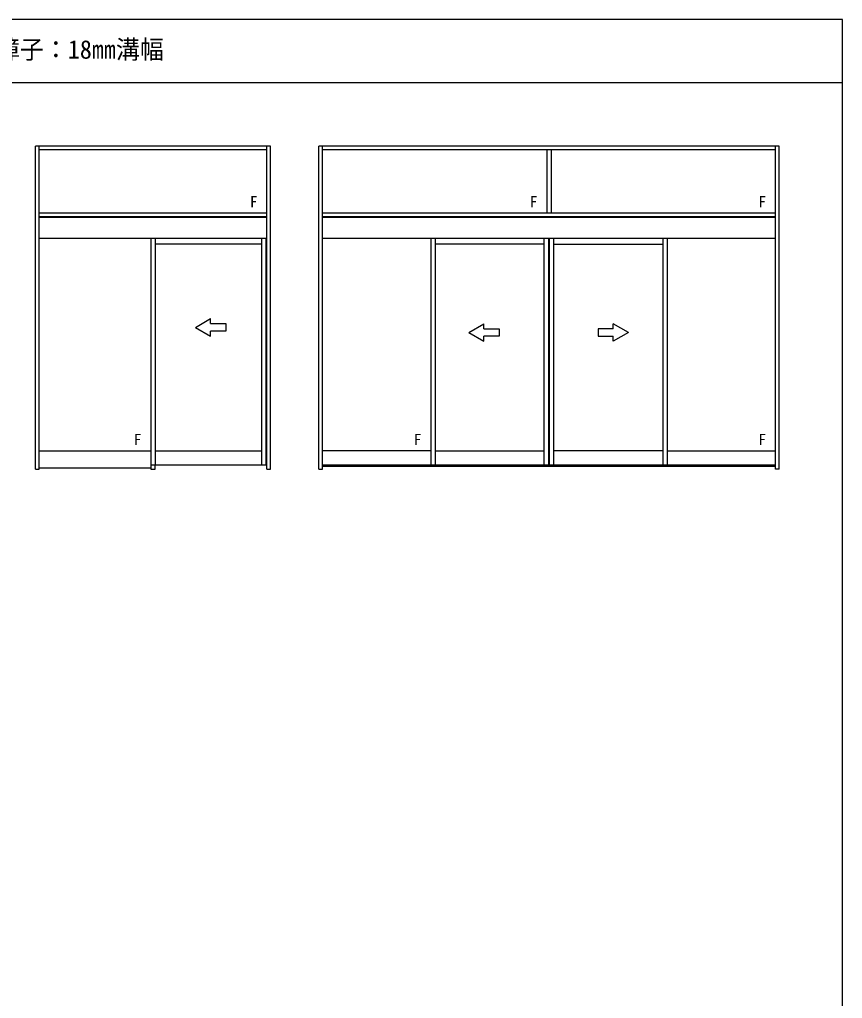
# Model space of a CAD drawing. Units: millimetres, scale not verified. Extents: x -437 to 438, y -681 to 679.
# Drawn here: x 113.1 to 438.3, y 256.9 to 643.8 of the extents above; entities that cross this region are included whole.
import ezdxf
from ezdxf.enums import TextEntityAlignment as Align

# ---------------------------------------------------------------- set-up
doc = ezdxf.new("R2010")
doc.units = ezdxf.units.MM
doc.header["$LTSCALE"] = 4
for name, color, linetype in [('0-1_USER1', 3, 'Continuous'), ('0-5_YKK_A1', 4, 'Continuous'), ('0-7_YKK_ZWAK', 7, 'Continuous')]:
    doc.layers.add(name, color=color, linetype=linetype)
doc.styles.add('ＭＳ ゴシック', font='')
doc.styles.get('ＭＳ ゴシック').set_extended_font_data('MS Gothic')

msp = doc.modelspace()

# ---------------------------------------------------------------- linework, layer by layer
at = {"layer": '0-5_YKK_A1'}
for p, q in [((119.3, 466.05), (119.3, 593.8)), ((212.3, 593.8), (119.3, 593.8)), ((119.3, 466.05), (119.3, 593.8)), ((212.3, 593.8), (119.3, 593.8)), ((120.8, 466.05), (120.8, 593.8)), ((120.8, 466.05), (120.8, 593.8)), ((210.8, 592.3), (120.8, 592.3)), ((210.8, 592.3), (120.8, 592.3)), ((210.8, 466.05), (210.8, 593.8)), ((210.8, 466.05), (210.8, 593.8)), ((212.3, 466.05), (212.3, 593.8)), ((212.3, 466.05), (212.3, 593.8)), ((231.35, 466.05), (231.35, 593.8)), ((413.3, 593.8), (231.35, 593.8)), ((231.35, 466.05), (231.35, 593.8)), ((413.3, 593.8), (231.35, 593.8)), ((232.85, 466.05), (232.85, 593.8)), ((232.85, 466.05), (232.85, 593.8)), ((411.8, 592.3), (232.85, 592.3)), ((411.8, 592.3), (232.85, 592.3)), ((321.45, 592.3), (321.45, 567.3)), ((321.45, 592.3), (321.45, 567.3)), ((323.2, 592.3), (323.2, 567.3)), ((323.2, 592.3), (323.2, 567.3)), ((411.8, 466.05), (411.8, 593.8)), ((411.8, 466.05), (411.8, 593.8)), ((413.3, 466.05), (413.3, 593.8)), ((413.3, 466.05), (413.3, 593.8)), ((210.8, 567.3), (120.8, 567.3)), ((210.8, 567.3), (120.8, 567.3)), ((210.8, 565.8), (120.8, 565.8)), ((210.8, 565.8), (120.8, 565.8)), ((210.8, 565.6), (120.8, 565.6)), ((210.8, 565.6), (120.8, 565.6)), ((411.8, 567.3), (232.85, 567.3)), ((411.8, 567.3), (232.85, 567.3)), ((411.8, 565.8), (232.85, 565.8)), ((411.8, 565.8), (232.85, 565.8)), ((411.8, 565.6), (232.85, 565.6)), ((411.8, 565.6), (232.85, 565.6)), ((210.8, 557.3), (120.8, 557.3)), ((210.8, 557.3), (120.8, 557.3)), ((164.925, 557.3), (164.925, 467.8)), ((166.675, 557.3), (166.675, 467.8)), ((166.675, 557.3), (166.675, 467.8)), ((208.825, 467.8), (208.825, 557.3)), ((208.825, 467.8), (208.825, 557.3)), ((210.575, 467.8), (210.575, 557.3)), ((411.8, 557.3), (232.85, 557.3)), ((411.8, 557.3), (232.85, 557.3)), ((275.6, 557.3), (275.6, 467.8)), ((275.6, 557.3), (275.6, 467.8)), ((277.35, 557.3), (277.35, 467.8)), ((277.35, 557.3), (277.35, 467.8)), ((320.45, 467.8), (320.45, 557.3)), ((320.45, 467.8), (320.45, 557.3)), ((322.2, 467.8), (322.2, 557.3)), ((322.2, 467.8), (322.2, 557.3)), ((322.45, 467.8), (322.45, 557.3)), ((322.45, 467.8), (322.45, 557.3)), ((324.2, 467.8), (324.2, 557.3)), ((324.2, 467.8), (324.2, 557.3)), ((367.3, 557.3), (367.3, 467.8)), ((367.3, 557.3), (367.3, 467.8)), ((369.05, 557.3), (369.05, 467.8)), ((369.05, 557.3), (369.05, 467.8)), ((208.825, 555.05), (166.675, 555.05)), ((208.825, 555.05), (166.675, 555.05)), ((320.45, 555.05), (277.35, 555.05)), ((320.45, 555.05), (277.35, 555.05)), ((324.2, 555.05), (367.3, 555.05)), ((324.2, 555.05), (367.3, 555.05)), ((182.534, 522.145), (188.534, 525.609)), ((188.534, 523.645), (188.534, 525.609)), ((290.572, 520.1), (296.572, 523.564)), ((296.572, 521.6), (296.572, 523.564)), ((353.728, 520.1), (347.728, 523.564)), ((347.728, 521.6), (347.728, 523.564)), ((182.534, 522.145), (188.534, 518.68)), ((188.534, 518.68), (188.534, 520.645)), ((290.572, 520.1), (296.572, 516.636)), ((296.572, 516.636), (296.572, 518.6)), ((353.728, 520.1), (347.728, 516.636)), ((347.728, 516.636), (347.728, 518.6)), ((120.8, 473.3), (164.925, 473.3)), ((120.8, 473.3), (164.925, 473.3)), ((166.675, 473.3), (208.825, 473.3)), ((166.675, 473.3), (208.825, 473.3)), ((275.6, 473.3), (232.85, 473.3)), ((277.35, 473.3), (320.45, 473.3)), ((277.35, 473.3), (320.45, 473.3)), ((367.3, 473.3), (324.2, 473.3)), ((367.3, 473.3), (324.2, 473.3)), ((369.05, 473.3), (411.8, 473.3)), ((119.3, 466.05), (120.8, 466.05)), ((119.3, 466.05), (120.8, 466.05)), ((120.8, 466.55), (164.925, 466.55)), ((120.8, 466.55), (164.925, 466.55)), ((164.925, 467.8), (210.575, 467.8)), ((210.8, 466.05), (212.3, 466.05)), ((210.8, 466.05), (212.3, 466.05)), ((231.35, 466.05), (232.85, 466.05)), ((231.35, 466.05), (232.85, 466.05)), ((232.85, 467.8), (411.8, 467.8)), ((232.85, 467.8), (411.8, 467.8)), ((232.85, 467.3), (411.8, 467.3)), ((232.85, 467.3), (411.8, 467.3))]:
    msp.add_line(p, q, dxfattribs=at)
for points in [[(413.3, 466.05), (411.8, 466.05), (411.8, 593.8)], [(413.3, 466.05), (411.8, 466.05), (411.8, 593.8)], [(164.925, 467.8), (210.575, 467.8), (210.575, 557.3)], [(164.925, 557.3), (164.925, 467.8), (164.925, 466.05), (166.675, 466.05), (166.675, 467.8)], [(188.534, 523.645), (194.534, 523.645), (194.534, 520.645), (188.534, 520.645)], [(296.572, 521.6), (302.572, 521.6), (302.572, 518.6), (296.572, 518.6)], [(347.728, 521.6), (341.728, 521.6), (341.728, 518.6), (347.728, 518.6)], [(164.925, 467.8), (164.925, 466.05), (166.675, 466.05), (166.675, 467.8)]]:
    msp.add_lwpolyline(points, dxfattribs=at)
at = {"layer": '0-7_YKK_ZWAK'}
for p, q in [((438.3, 643.8), (-436.7, 643.8)), ((438.3, 618.8), (-436.7, 618.8))]:
    msp.add_line(p, q, dxfattribs=at)
msp.add_lwpolyline([(-436.7, -681.2), (438.3, -681.2), (438.3, 643.8)], dxfattribs=at)

# ---------------------------------------------------------------- texts
at = {"layer": '0-1_USER1', "style": 'ＭＳ ゴシック', "width": 0.95}
msp.add_text('自動ドア【一般スライド】 エンジン内蔵 たて骨35㎜見付 たてかまち35㎜見付 枠：18㎜溝幅 障子：18㎜溝幅', height=7.331, dxfattribs=at).set_placement((-299.952, 626.13), align=Align.BOTTOM_LEFT)
at = {"layer": '0-5_YKK_A1', "style": 'ＭＳ ゴシック'}
for p in [(204.095, 568.3), (314.745, 568.3), (405.095, 568.3), (158.22, 474.3), (268.895, 474.3), (405.095, 474.3)]:
    msp.add_text('F', height=4.399, dxfattribs=at).set_placement(p, align=Align.BOTTOM_LEFT)

doc.saveas('drawing.dxf')
